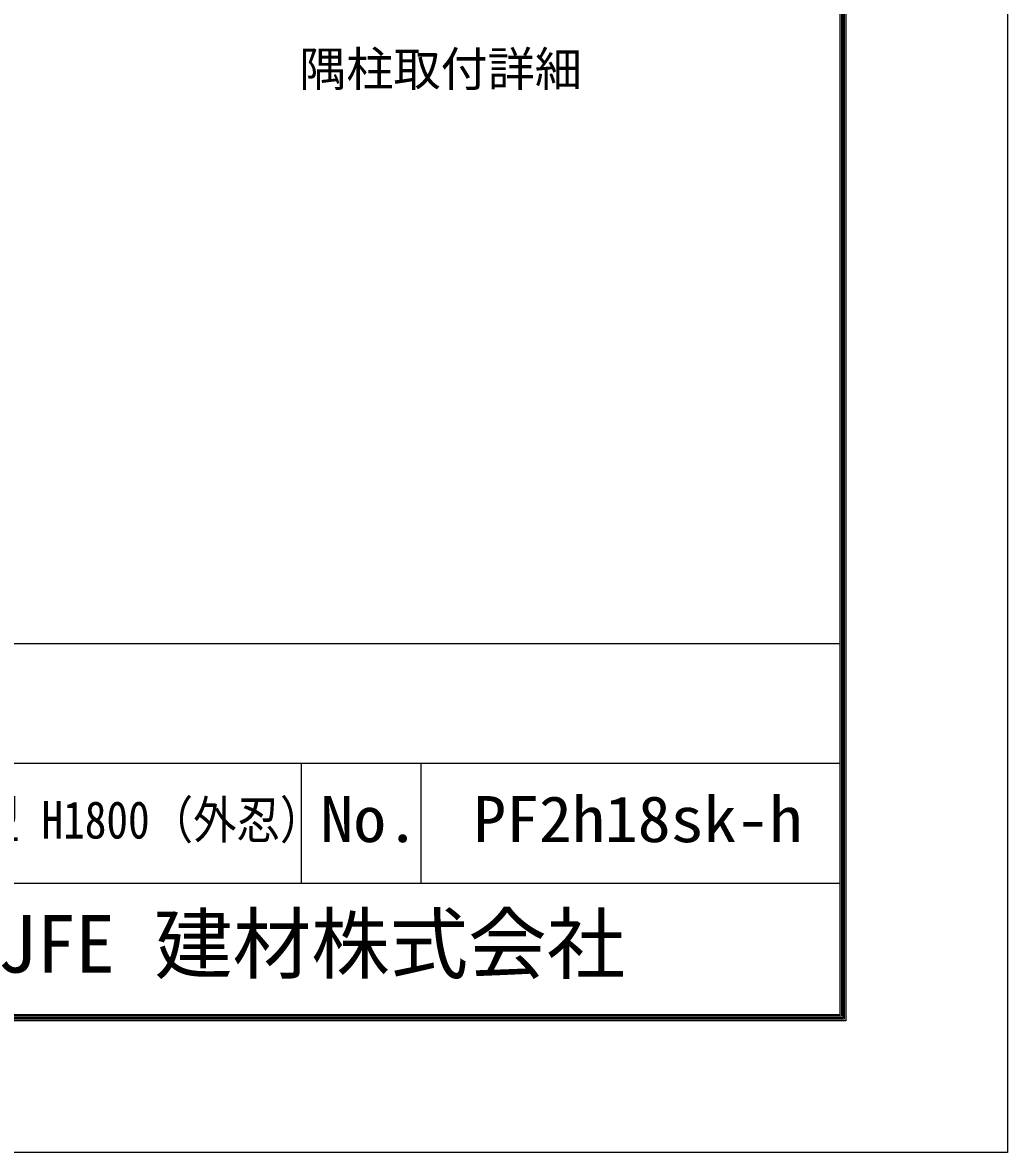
# Model space of a CAD drawing. Units: millimetres, scale not verified. Extents: x -4210 to 4210, y -2971 to 2972.
# Drawn here: x 2565 to 4210, y -2968 to -1081 of the extents above; entities that cross this region are included whole.
import ezdxf
from ezdxf.enums import TextEntityAlignment as Align

# ---------------------------------------------------------------- set-up
doc = ezdxf.new("R2010")
doc.units = ezdxf.units.MM
doc.header["$LTSCALE"] = 10
doc.layers.add('0-B_D-TTL-TXT', color=7, linetype='Continuous', lineweight=25)
doc.layers.add('0-C_D-TTL', color=7, linetype='Continuous', lineweight=25)
doc.styles.add('ＭＳ ゴシック', font='')
doc.styles.get('ＭＳ ゴシック').set_extended_font_data('MS Gothic')

msp = doc.modelspace()

# ---------------------------------------------------------------- linework, layer by layer
at = {"layer": '0-C_D-TTL'}
for p, q in [((2130.32, -2118.11), (3930.32, -2118.11)), ((2130.32, -2318.11), (3930.32, -2318.11)), ((3030.32, -2318.11), (3030.32, -2518.11)), ((3230.32, -2318.11), (3230.32, -2518.11)), ((2130.32, -2518.11), (3930.32, -2518.11))]:
    msp.add_line(p, q, dxfattribs=at)
at = {"layer": '0-C_D-TTL', "color": 2}
msp.add_lwpolyline([(-4189.68, 2971.89), (4210.32, 2971.89), (4210.32, -2968.11), (-4189.68, -2968.11)], close=True, dxfattribs=at)
at = {"layer": '0-C_D-TTL'}
for points in [[(-3919.68, 2751.89), (3940.32, 2751.89), (3940.32, -2748.11), (-3919.68, -2748.11)], [(-3917.18, 2749.39), (3937.82, 2749.39), (3937.82, -2745.61), (-3917.18, -2745.61)], [(-3914.68, 2746.89), (3935.32, 2746.89), (3935.32, -2743.11), (-3914.68, -2743.11)], [(-3912.18, 2744.39), (3932.82, 2744.39), (3932.82, -2740.61), (-3912.18, -2740.61)], [(-3909.68, 2741.89), (3930.32, 2741.89), (3930.32, -2738.11), (-3909.68, -2738.11)]]:
    msp.add_lwpolyline(points, close=True, dxfattribs=at)

# ---------------------------------------------------------------- texts
at = {"layer": '0-B_D-TTL-TXT', "style": 'ＭＳ ゴシック'}
for s, height, p in [('隅柱取付詳細', 57.7, (3027.03, -1204.49)), ('JFE 建材株式会社', 96.19, (2522.7, -2696.61))]:
    msp.add_text(s, height=height, dxfattribs=at).set_placement(p, align=Align.BOTTOM_LEFT)
for s, height, width, p in [('PF-2型 H1800（外忍）', 62.54, 0.85, (2342.97, -2462.63)), ('No.', 76.98, 1.05, (3062.32, -2472.91)), ('PF2h18sk-h', 76.98, 1.05, (3317.65, -2472.91))]:
    msp.add_text(s, height=height, dxfattribs=dict(at, width=width)).set_placement(p, align=Align.BOTTOM_LEFT)

doc.saveas('drawing.dxf')
